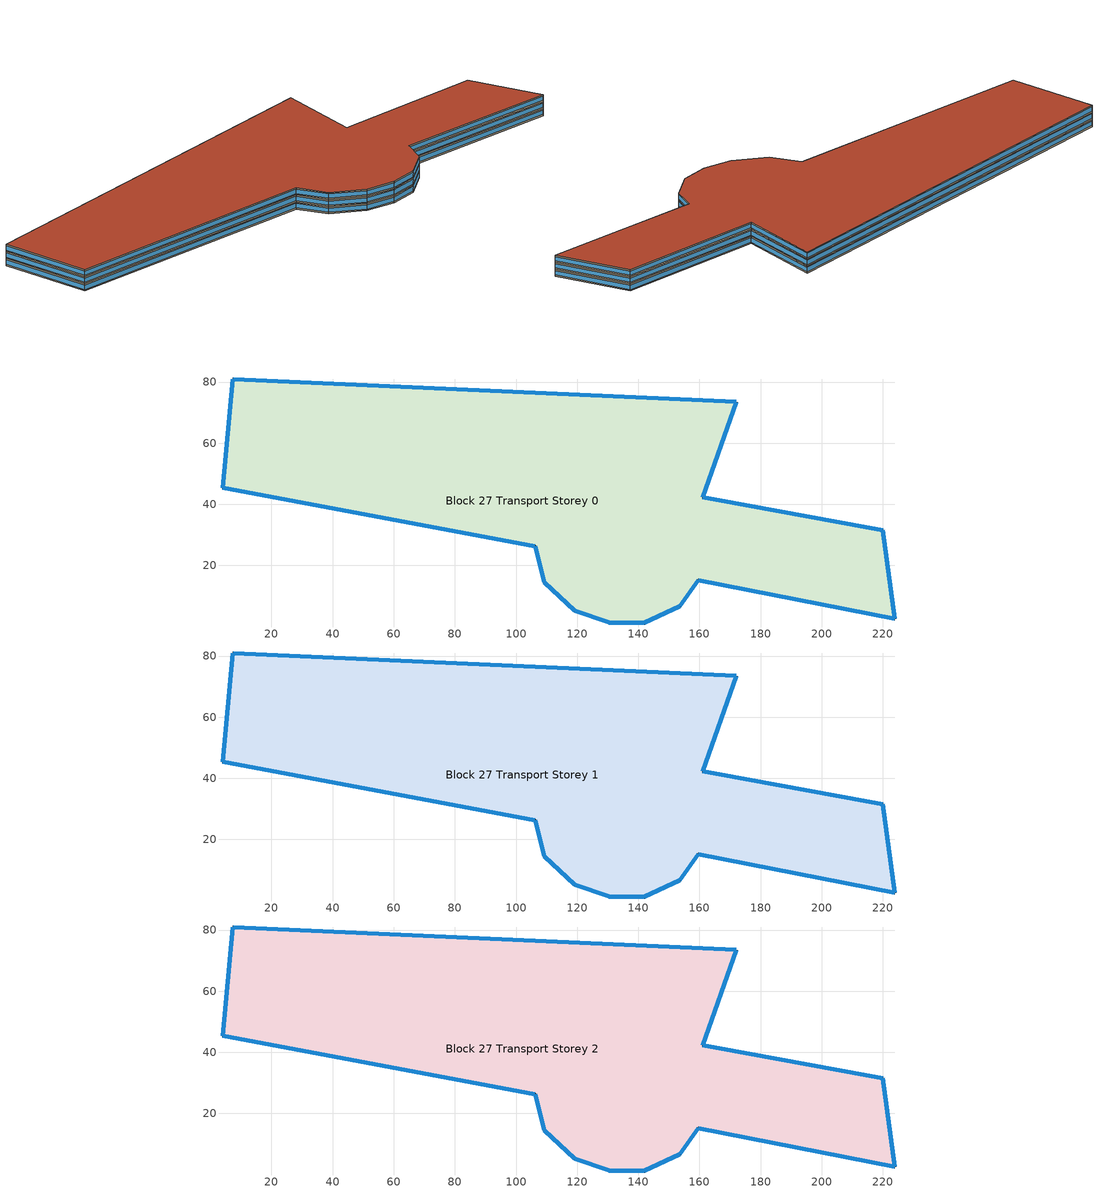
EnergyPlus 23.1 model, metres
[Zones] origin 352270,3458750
Block 27 Transport Storey 0
 floor ground (Project Floor): 220.05,31.57 223.93,2.58 159.63,15.23 153.6,6.67 141.9,1.18 130.29,1.34 119.2,5.16 109.23,14.5 106.25,26.29 4.04,45.47 7.39,81.01 172.06,73.49 161.05,42.27 z0
 wall outside (Project Wall): 4.04,45.47 106.25,26.29 109.23,14.5 119.2,5.16 130.29,1.34 141.9,1.18 153.6,6.67 159.63,15.23 223.93,2.58 220.05,31.57 161.05,42.27 172.06,73.49 7.39,81.01 4.04,45.47 z0:2.67
 window (Transport_south_window_construction): 4.09,45.46 106.2,26.3 / 109.24,14.5 119.19,5.16 / 119.2,5.16 130.28,1.35 / 130.29,1.34 141.9,1.18 / 141.91,1.18 153.6,6.67 / 159.66,15.23 223.9,2.59 z0.53:2.13
 window (Transport_west_window_construction): 106.25,26.29 109.23,14.51 / 7.39,80.99 4.04,45.49 z0.53:2.13
 window (Transport_east_window_construction): 153.6,6.68 159.62,15.23 / 223.93,2.59 220.05,31.56 / 161.06,42.28 172.06,73.47 z0.53:2.13
 window (Transport_north_window_construction): 220.02,31.58 161.08,42.26 / 171.98,73.49 7.48,81.01 z0.53:2.13
 roof outside (Project Ceiling): 223.93,2.58 220.05,31.57 161.05,42.27 172.06,73.49 7.39,81.01 4.04,45.47 106.25,26.29 109.23,14.5 119.2,5.16 130.29,1.34 141.9,1.18 153.6,6.67 159.63,15.23 z2.67
Block 27 Transport Storey 1
 floor outside (Project Floor): 220.05,31.57 223.93,2.58 159.63,15.23 153.6,6.67 141.9,1.18 130.29,1.34 119.2,5.16 109.23,14.5 106.25,26.29 4.04,45.47 7.39,81.01 172.06,73.49 161.05,42.27 z2.67
 wall outside (Project Wall): 4.04,45.47 106.25,26.29 109.23,14.5 119.2,5.16 130.29,1.34 141.9,1.18 153.6,6.67 159.63,15.23 223.93,2.58 220.05,31.57 161.05,42.27 172.06,73.49 7.39,81.01 4.04,45.47 z2.67:5.33
 window (Transport_south_window_construction): 4.09,45.46 106.2,26.3 / 109.24,14.5 119.19,5.16 / 119.2,5.16 130.28,1.35 / 130.29,1.34 141.9,1.18 / 141.91,1.18 153.6,6.67 / 159.66,15.23 223.9,2.59 z3.2:4.8
 window (Transport_west_window_construction): 106.25,26.29 109.23,14.51 / 7.39,80.99 4.04,45.49 z3.2:4.8
 window (Transport_east_window_construction): 153.6,6.68 159.62,15.23 / 223.93,2.59 220.05,31.56 / 161.06,42.28 172.06,73.47 z3.2:4.8
 window (Transport_north_window_construction): 220.02,31.58 161.08,42.26 / 171.98,73.49 7.48,81.01 z3.2:4.8
 roof outside (Project Ceiling): 223.93,2.58 220.05,31.57 161.05,42.27 172.06,73.49 7.39,81.01 4.04,45.47 106.25,26.29 109.23,14.5 119.2,5.16 130.29,1.34 141.9,1.18 153.6,6.67 159.63,15.23 z5.33
Block 27 Transport Storey 2
 floor outside (Project Floor): 220.05,31.57 223.93,2.58 159.63,15.23 153.6,6.67 141.9,1.18 130.29,1.34 119.2,5.16 109.23,14.5 106.25,26.29 4.04,45.47 7.39,81.01 172.06,73.49 161.05,42.27 z5.33
 wall outside (Project Wall): 4.04,45.47 106.25,26.29 109.23,14.5 119.2,5.16 130.29,1.34 141.9,1.18 153.6,6.67 159.63,15.23 223.93,2.58 220.05,31.57 161.05,42.27 172.06,73.49 7.39,81.01 4.04,45.47 z5.33:8
 window (Transport_south_window_construction): 4.09,45.46 106.2,26.3 / 109.24,14.5 119.19,5.16 / 119.2,5.16 130.28,1.35 / 130.29,1.34 141.9,1.18 / 141.91,1.18 153.6,6.67 / 159.66,15.23 223.9,2.59 z5.87:7.47
 window (Transport_west_window_construction): 106.25,26.29 109.23,14.51 / 7.39,80.99 4.04,45.49 z5.87:7.47
 window (Transport_east_window_construction): 153.6,6.68 159.62,15.23 / 223.93,2.59 220.05,31.56 / 161.06,42.28 172.06,73.47 z5.87:7.47
 window (Transport_north_window_construction): 220.02,31.58 161.08,42.26 / 171.98,73.49 7.48,81.01 z5.87:7.47
 roof outside (Project Flat Roof): 223.93,2.58 220.05,31.57 161.05,42.27 172.06,73.49 7.39,81.01 4.04,45.47 106.25,26.29 109.23,14.5 119.2,5.16 130.29,1.34 141.9,1.18 153.6,6.67 159.63,15.23 z8
[Building]
Building_1: North Axis=0; Terrain=City; Loads Convergence Tolerance Value=0.04; Temperature Convergence Tolerance Value=0.4; Solar Distribution=FullExterior; Maximum Number of Warmup Days=25; Minimum Number of Warmup Days=6
[Site:Location]
CHN Design_Conditions: Latitude=30; Longitude=114; Time Zone=8; Elevation=12
[SIZINGPERIOD:DESIGNDAY] Day of Month=21; DryBulb Temperature Range Modifier Type=DefaultMultipliers; Humidity Condition Type=Wetbulb; Barometric Pressure=101181; Rain Indicator=No; Snow Indicator=No; Daylight Saving Time Indicator=No; Sky Clearness=0; Begin Environment Reset Mode=FullResetAtBeginEnvironment
Name | Month | Day Type | Maximum DryBulb Temperature | Daily DryBulb Temperature Range | Wetbulb or DewPoint at Maximum DryBulb | Wind Speed | Wind Direction | Solar Model Indicator | ASHRAE Clear Sky Optical Depth for Beam Irradiance taub | ASHRAE Clear Sky Optical Depth for Diffuse Irradiance taud
Ann Htg 99.6% Condns DB | 1 | WinterDesignDay | -10 | 0 | -4.8 | 1 | 340 | ASHRAEClearSky | 0 | 0
Ann Clg .4% Condns DB=>MWB | 7 | SummerDesignDay | 40 | 6.6 | 27.1 | 3.5 | 220 | ASHRAETau | 0.781 | 1.413
[MATERIAL]
DefaultMaterial: Roughness=Rough; Thickness=0.1; Conductivity=0.1; Density=1000; Specific Heat=1000; Thermal Absorptance=0.9; Solar Absorptance=0.7; Visible Absorptance=0.7
[WINDOWMATERIAL:SIMPLEGLAZINGSYSTEM] UFactor=1.6; Visible Transmittance=0.6
Name | Solar Heat Gain Coefficient
Transport_east_window; Transport_south_window; Transport_west_window | 0.3
Transport_north_window | 0.35
[CONSTRUCTION]
Project Wall; Project Floor; Project Flat Roof; Project Ceiling: DefaultMaterial
Transport_east_window_construction: Transport_east_window
Transport_south_window_construction: Transport_south_window
Transport_west_window_construction: Transport_west_window
Transport_north_window_construction: Transport_north_window
[SPACE] Ceiling Height=autocalculate; Volume=autocalculate; Floor Area=autocalculate; Space Type=Transport
Name | Zone
Block 27 Transport Storey 0_space | Block 27 Transport Storey 0
Block 27 Transport Storey 1_space | Block 27 Transport Storey 1
Block 27 Transport Storey 2_space | Block 27 Transport Storey 2
[SPACELIST]
Transport: Block 27 Transport Storey 0_space, Block 27 Transport Storey 1_space, Block 27 Transport Storey 2_space
[ZONE] Type=1; Multiplier=1; Ceiling Height=autocalculate; Volume=autocalculate; Floor Area=autocalculate; Part of Total Floor Area=Yes
Block 27 Transport Storey 0; Block 27 Transport Storey 1; Block 27 Transport Storey 2
[PEOPLE]
People_for_transport: Zone or ZoneList or Space or SpaceList=Transport; Number of People Schedule=SeasonalSchedule_Schedule_transport_people; Number of People Calculation Method=People/Area; People per Floor Area=0.5; Fraction Radiant=0.3; Sensible Heat Fraction=autocalculate; Activity Level Schedule=SeasonalSchedule_Schedule_transport_activity; Carbon Dioxide Generation Rate=3.82e-08; Enable ASHRAE 55 Comfort Warnings=No; Mean Radiant Temperature Calculation Type=ZoneAveraged; Clothing Insulation Calculation Method=ClothingInsulationSchedule; Cold Stress Temperature Threshold=15.56; Heat Stress Temperature Threshold=30
[LIGHTS]
Light_for_transport: Zone or ZoneList or Space or SpaceList=Transport; Schedule=SeasonalSchedule_transport_lighting; Design Level Calculation Method=Watts/Area; Watts per Zone Floor Area=10; Return Air Fraction=0; Fraction Radiant=0.32; Fraction Visible=0.25; Fraction Replaceable=1; EndUse Subcategory=General; Return Air Fraction Calculated from Plenum Temperature=No; Return Air Fraction Function of Plenum Temperature Coefficient 1=0; Return Air Fraction Function of Plenum Temperature Coefficient 2=0
[ELECTRICEQUIPMENT]
Equipment_for_transport: Zone or ZoneList or Space or SpaceList=Transport; Schedule=SeasonalSchedule_Schedule_transport_equipment; Design Level Calculation Method=Watts/Area; Watts per Zone Floor Area=15; Fraction Latent=0; Fraction Radiant=0; Fraction Lost=0; EndUse Subcategory=Electric Equipment
[DAYLIGHTING:CONTROLS] Illuminance Setpoint at Reference Point 1=300
Name | Zone or Space | Glare Calculation Daylighting Reference Point | Daylighting Reference Point 1
Dlight_Block 27 Transport Storey 0 | Block 27 Transport Storey 0 | Rpoint_Block 27 Transport Storey 0 | Rpoint_Block 27 Transport Storey 0
Dlight_Block 27 Transport Storey 1 | Block 27 Transport Storey 1 | Rpoint_Block 27 Transport Storey 1 | Rpoint_Block 27 Transport Storey 1
Dlight_Block 27 Transport Storey 2 | Block 27 Transport Storey 2 | Rpoint_Block 27 Transport Storey 2 | Rpoint_Block 27 Transport Storey 2
[HVACTEMPLATE:THERMOSTAT]
Name | Heating Setpoint Schedule | Cooling Setpoint Schedule
Thermostat_for_office | SeasonalSchedule_office_heating | SeasonalSchedule_office_cooling
Thermostat_for_commercial | SeasonalSchedule_commerical_heating | SeasonalSchedule_commerical_cooling
Thermostat_for_residential | SeasonalSchedule_residential_heating | SeasonalSchedule_residential_cooling
Thermostat_for_school | SeasonalSchedule_school_heating | SeasonalSchedule_school_cooling
Thermostat_for_hospital | SeasonalSchedule_hospital_heating | SeasonalSchedule_hospital_cooling
Thermostat_for_industrial | SeasonalSchedule_Industrial_heating | SeasonalSchedule_Industrial_cooling
Thermostat_for_transport | SeasonalSchedule_transport_heating | SeasonalSchedule_transport_cooling
Thermostat_for_administration | SeasonalSchedule_administration_heating | SeasonalSchedule_administration_cooling
[HVACTEMPLATE:ZONE:IDEALLOADSAIRSYSTEM] Template Thermostat=Thermostat_for_transport; Maximum Heating Supply Air Temperature=50; Minimum Cooling Supply Air Temperature=13; Maximum Heating Supply Air Humidity Ratio=0.0156; Minimum Cooling Supply Air Humidity Ratio=0.0077; Heating Limit=NoLimit; Cooling Limit=NoLimit; Dehumidification Control Type=ConstantSensibleHeatRatio; Cooling Sensible Heat Ratio=0.7; Dehumidification Setpoint=60; Humidification Control Type=None; Humidification Setpoint=30; Outdoor Air Method=DetailedSpecification; Outdoor Air Flow Rate per Person=0.00944; Outdoor Air Flow Rate per Zone Floor Area=0; Outdoor Air Flow Rate per Zone=0; Design Specification Outdoor Air Object=Ventilation_for_transport; Demand Controlled Ventilation Type=None; Outdoor Air Economizer Type=NoEconomizer; Heat Recovery Type=None; Sensible Heat Recovery Effectiveness=0.7; Latent Heat Recovery Effectiveness=0.65
Block 27 Transport Storey 0; Block 27 Transport Storey 1; Block 27 Transport Storey 2
[DESIGNSPECIFICATION:OUTDOORAIR]
Ventilation_for_transport: Outdoor Air Method=Flow/Person; Outdoor Air Flow per Person=0.00833333; Outdoor Air Flow per Zone Floor Area=0; Outdoor Air Flow per Zone=0; Outdoor Air Flow Air Changes per Hour=0
[SCHEDULE:DAY:HOURLY]
Schedule_administration_heating_summer_hourly; Schedule_commerical_heating_summer_hourly; Schedule_residential_heating_summer_hourly; Schedule_school_heating_summer_hourly; Schedule_hospital_heating_summer_hourly; Schedule_Industrial_heating_summer_hourly; Schedule_transport_heating_summer_hourly; Schedule_office_heating_summer_hourly: -20, -20, -20, -20, -20, -20, -20, -20, -20, -20, -20, -20, -20, -20, -20, -20, -20, -20, -20, -20, -20, -20, -20, -20
Schedule_administration_heating_winnter_weekday_hourly: 5, 5, 5, 5, 5, 5, 12, 12, 18, 20, 20, 20, 20, 20, 20, 20, 20, 20, 18, 5, 5, 5, 5, 5
Schedule_administration_heating_winnter_holiday_hourly; Schedule_school_heating_winnter_holiday_hourly: 5, 5, 5, 5, 5, 5, 5, 5, 5, 5, 5, 5, 5, 5, 5, 5, 5, 5, 5, 5, 5, 5, 5, 5
Schedule_administration_cooling_winter_hourly; Schedule_administration_cooling_summer_holiday_hourly; Schedule_commerical_cooling_winter_hourly; Schedule_residential_cooling_winter_hourly; Schedule_school_cooling_winter_hourly; Schedule_school_cooling_summer_holiday_hourly; Schedule_hospital_cooling_winter_hourly; Schedule_Industrial_cooling_winter_hourly; Schedule_transport_cooling_winter_hourly; Schedule_office_cooling_winter_hourly: 50, 50, 50, 50, 50, 50, 50, 50, 50, 50, 50, 50, 50, 50, 50, 50, 50, 50, 50, 50, 50, 50, 50, 50
Schedule_administration_cooling_summer_weekday_hourly: 50, 50, 50, 50, 50, 50, 50, 28, 26, 26, 26, 26, 26, 26, 26, 26, 26, 26, 50, 50, 50, 50, 50, 50
Schedule_commerical_heating_winnter_weekday_hourly; Schedule_commerical_heating_winnter_holiday_hourly: 5, 5, 5, 5, 5, 5, 12, 16, 18, 18, 18, 18, 18, 18, 18, 18, 18, 18, 18, 18, 12, 5, 5, 5
Schedule_commerical_cooling_summer_weekday_hourly; Schedule_commerical_cooling_summer_holiday_hourly: 50, 50, 50, 50, 50, 50, 50, 28, 24, 24, 24, 24, 24, 24, 24, 24, 24, 24, 24, 24, 24, 28, 50, 50
Schedule_residential_heating_winnter_weekday_hourly; Schedule_residential_heating_winnter_holiday_hourly: 18, 18, 18, 18, 18, 18, 18, -20, -20, -20, -20, -20, -20, -20, -20, -20, -20, -20, -20, -20, 18, 18, 18, 18
Schedule_residential_cooling_summer_weekday_hourly; Schedule_residential_cooling_summer_holiday_hourly: 26, 26, 26, 26, 26, 26, 26, 50, 50, 50, 50, 50, 50, 50, 50, 50, 50, 50, 50, 50, 26, 26, 26, 26
Schedule_school_heating_winnter_weekday_hourly: 5, 5, 5, 5, 5, 12, 18, 20, 20, 20, 20, 20, 20, 20, 20, 20, 20, 20, 18, 12, 5, 5, 5, 5
Schedule_school_cooling_summer_weekday_hourly: 50, 50, 50, 50, 50, 50, 28, 26, 26, 26, 26, 26, 26, 26, 26, 26, 26, 26, 50, 50, 50, 50, 50, 50
Schedule_hospital_heating_winnter_weekday_hourly; Schedule_hospital_heating_winnter_holiday_hourly: 22, 22, 22, 22, 22, 22, 22, 22, 22, 22, 22, 22, 22, 22, 22, 22, 22, 22, 22, 22, 22, 22, 22, 22
Schedule_hospital_cooling_summer_weekday_hourly; Schedule_hospital_cooling_summer_holiday_hourly: 26, 26, 26, 26, 26, 26, 26, 26, 26, 26, 26, 26, 26, 26, 26, 26, 26, 26, 26, 26, 26, 26, 26, 26
Schedule_Industrial_heating_winnter_weekday_hourly; Schedule_Industrial_heating_winnter_holiday_hourly: -20, -20, -20, -20, -20, -20, 18, 18, 18, 18, 18, 18, 18, 18, 18, 18, 18, 18, 18, -20, -20, -20, -20, -20
Schedule_Industrial_cooling_summer_weekday_hourly; Schedule_Industrial_cooling_summer_holiday_hourly: 50, 50, 50, 50, 50, 50, 50, 28, 28, 28, 28, 28, 28, 28, 28, 28, 28, 28, 28, 50, 50, 50, 50, 50
Schedule_transport_heating_winnter_weekday_hourly; Schedule_transport_heating_winnter_holiday_hourly: 18, 18, 18, 18, 18, 18, 20, 20, 20, 20, 20, 20, 20, 20, 20, 20, 20, 20, 20, 20, 20, 20, 18, 18
Schedule_transport_cooling_summer_weekday_hourly; Schedule_transport_cooling_summer_holiday_hourly: 26, 26, 26, 26, 26, 26, 26, 24, 24, 24, 25, 24, 24, 24, 24, 24, 24, 24, 24, 24, 24, 24, 26, 28
Schedule_transport_lighting_weekday_hourly; Schedule_transport_lighting_holiday_hourly; Schedule_transport_equipment_holiday_hourly: 1, 1, 1, 1, 1, 1, 1, 1, 1, 1, 1, 1, 1, 1, 1, 1, 1, 1, 1, 1, 1, 1, 1, 1
Schedule_transport_equipment_weekday_hourly: 0.8, 0.8, 0.8, 0.8, 0.8, 0.8, 1, 1, 1, 1, 1, 1, 1, 1, 1, 1, 1, 1, 1, 1, 1, 1, 0.8, 0.8
Schedule_transport_people_weekday_hourly: 0.2, 0.2, 0.2, 0.2, 0.2, 0.2, 0.8, 1, 1, 1, 0.8, 0.5, 0.8, 0.5, 0.8, 0.5, 0.5, 1, 1, 1, 0.8, 0.8, 0.6, 0.2
Schedule_transport_people_holiday_hourly: 0.6, 0.6, 0.6, 0.6, 0.6, 0.7, 0.8, 1, 1, 1, 1, 1, 1, 1, 1, 1, 1, 1, 1, 1, 1, 1, 0.6, 0.6
Schedule_transport_activity_weekday_hourly; Schedule_transport_activity_holiday_hourly: 207, 207, 207, 207, 207, 207, 207, 207, 207, 207, 207, 207, 207, 207, 207, 207, 207, 207, 207, 207, 207, 207, 207, 207
Schedule_office_heating_winnter_weekday_hourly: 5, 5, 5, 5, 5, 5, 12, 18, 20, 20, 20, 20, 20, 20, 20, 20, 20, 20, 20, 18, 12, 5, 5, 5
Schedule_office_heating_winnter_holiday_hourly: 5, 5, 5, 5, 5, 5, 5, 5, 5, 16, 16, 16, 16, 16, 16, 16, 16, 5, 5, 5, 5, 5, 5, 5
Schedule_office_cooling_summer_weekday_hourly: 50, 50, 50, 50, 50, 50, 28, 26, 26, 26, 26, 26, 26, 26, 26, 26, 26, 26, 26, 26, 50, 50, 50, 50
Schedule_office_cooling_summer_holiday_hourly: 50, 50, 50, 50, 50, 50, 50, 50, 50, 50, 50, 26, 26, 26, 26, 26, 26, 50, 50, 50, 50, 50, 50, 50
[SCHEDULE:WEEK:DAILY]
Schedule_office_heating_summer_weekly: Schedule_office_heating_summer_hourly, Schedule_office_heating_summer_hourly, Schedule_office_heating_summer_hourly, Schedule_office_heating_summer_hourly, Schedule_office_heating_summer_hourly, Schedule_office_heating_summer_hourly, Schedule_office_heating_summer_hourly, Schedule_office_heating_summer_hourly, Schedule_office_heating_summer_hourly, Schedule_office_heating_summer_hourly, Schedule_office_heating_summer_hourly, Schedule_office_heating_summer_hourly
Schedule_office_heating_winnter_weekly: Schedule_office_heating_winnter_holiday_hourly, Schedule_office_heating_winnter_weekday_hourly, Schedule_office_heating_winnter_weekday_hourly, Schedule_office_heating_winnter_weekday_hourly, Schedule_office_heating_winnter_weekday_hourly, Schedule_office_heating_winnter_weekday_hourly, Schedule_office_heating_winnter_holiday_hourly, Schedule_office_heating_winnter_holiday_hourly, Schedule_office_heating_winnter_weekday_hourly, Schedule_office_heating_winnter_weekday_hourly, Schedule_office_heating_winnter_holiday_hourly, Schedule_office_heating_winnter_holiday_hourly
Schedule_office_cooling_winnter_weekly: Schedule_office_cooling_winter_hourly, Schedule_office_cooling_winter_hourly, Schedule_office_cooling_winter_hourly, Schedule_office_cooling_winter_hourly, Schedule_office_cooling_winter_hourly, Schedule_office_cooling_winter_hourly, Schedule_office_cooling_winter_hourly, Schedule_office_cooling_winter_hourly, Schedule_office_cooling_winter_hourly, Schedule_office_cooling_winter_hourly, Schedule_office_cooling_winter_hourly, Schedule_office_cooling_winter_hourly
Schedule_office_cooling_summer_weekly: Schedule_office_cooling_summer_holiday_hourly, Schedule_office_cooling_summer_weekday_hourly, Schedule_office_cooling_summer_weekday_hourly, Schedule_office_cooling_summer_weekday_hourly, Schedule_office_cooling_summer_weekday_hourly, Schedule_office_cooling_summer_weekday_hourly, Schedule_office_cooling_summer_holiday_hourly, Schedule_office_cooling_summer_holiday_hourly, Schedule_office_cooling_summer_weekday_hourly, Schedule_office_cooling_summer_weekday_hourly, Schedule_office_cooling_summer_holiday_hourly, Schedule_office_cooling_summer_holiday_hourly
Schedule_commerical_heating_summer_weekly: Schedule_commerical_heating_summer_hourly, Schedule_commerical_heating_summer_hourly, Schedule_commerical_heating_summer_hourly, Schedule_commerical_heating_summer_hourly, Schedule_commerical_heating_summer_hourly, Schedule_commerical_heating_summer_hourly, Schedule_commerical_heating_summer_hourly, Schedule_commerical_heating_summer_hourly, Schedule_commerical_heating_summer_hourly, Schedule_commerical_heating_summer_hourly, Schedule_commerical_heating_summer_hourly, Schedule_commerical_heating_summer_hourly
Schedule_commerical_heating_winnter_weekly: Schedule_commerical_heating_winnter_holiday_hourly, Schedule_commerical_heating_winnter_weekday_hourly, Schedule_commerical_heating_winnter_weekday_hourly, Schedule_commerical_heating_winnter_weekday_hourly, Schedule_commerical_heating_winnter_weekday_hourly, Schedule_commerical_heating_winnter_weekday_hourly, Schedule_commerical_heating_winnter_holiday_hourly, Schedule_commerical_heating_winnter_holiday_hourly, Schedule_commerical_heating_winnter_weekday_hourly, Schedule_commerical_heating_winnter_weekday_hourly, Schedule_commerical_heating_winnter_holiday_hourly, Schedule_commerical_heating_winnter_holiday_hourly
Schedule_commerical_cooling_winnter_weekly: Schedule_commerical_cooling_winter_hourly, Schedule_commerical_cooling_winter_hourly, Schedule_commerical_cooling_winter_hourly, Schedule_commerical_cooling_winter_hourly, Schedule_commerical_cooling_winter_hourly, Schedule_commerical_cooling_winter_hourly, Schedule_commerical_cooling_winter_hourly, Schedule_commerical_cooling_winter_hourly, Schedule_commerical_cooling_winter_hourly, Schedule_commerical_cooling_winter_hourly, Schedule_commerical_cooling_winter_hourly, Schedule_commerical_cooling_winter_hourly
Schedule_commerical_cooling_summer_weekly: Schedule_commerical_cooling_summer_holiday_hourly, Schedule_commerical_cooling_summer_weekday_hourly, Schedule_commerical_cooling_summer_weekday_hourly, Schedule_commerical_cooling_summer_weekday_hourly, Schedule_commerical_cooling_summer_weekday_hourly, Schedule_commerical_cooling_summer_weekday_hourly, Schedule_commerical_cooling_summer_holiday_hourly, Schedule_commerical_cooling_summer_holiday_hourly, Schedule_commerical_cooling_summer_weekday_hourly, Schedule_commerical_cooling_summer_weekday_hourly, Schedule_commerical_cooling_summer_holiday_hourly, Schedule_commerical_cooling_summer_holiday_hourly
Schedule_residential_heating_summer_weekly: Schedule_residential_heating_summer_hourly, Schedule_residential_heating_summer_hourly, Schedule_residential_heating_summer_hourly, Schedule_residential_heating_summer_hourly, Schedule_residential_heating_summer_hourly, Schedule_residential_heating_summer_hourly, Schedule_residential_heating_summer_hourly, Schedule_residential_heating_summer_hourly, Schedule_residential_heating_summer_hourly, Schedule_residential_heating_summer_hourly, Schedule_residential_heating_summer_hourly, Schedule_residential_heating_summer_hourly
Schedule_residential_heating_winnter_weekly: Schedule_residential_heating_winnter_holiday_hourly, Schedule_residential_heating_winnter_weekday_hourly, Schedule_residential_heating_winnter_weekday_hourly, Schedule_residential_heating_winnter_weekday_hourly, Schedule_residential_heating_winnter_weekday_hourly, Schedule_residential_heating_winnter_weekday_hourly, Schedule_residential_heating_winnter_holiday_hourly, Schedule_residential_heating_winnter_holiday_hourly, Schedule_residential_heating_winnter_weekday_hourly, Schedule_residential_heating_winnter_weekday_hourly, Schedule_residential_heating_winnter_holiday_hourly, Schedule_residential_heating_winnter_holiday_hourly
Schedule_residential_cooling_winnter_weekly: Schedule_residential_cooling_winter_hourly, Schedule_residential_cooling_winter_hourly, Schedule_residential_cooling_winter_hourly, Schedule_residential_cooling_winter_hourly, Schedule_residential_cooling_winter_hourly, Schedule_residential_cooling_winter_hourly, Schedule_residential_cooling_winter_hourly, Schedule_residential_cooling_winter_hourly, Schedule_residential_cooling_winter_hourly, Schedule_residential_cooling_winter_hourly, Schedule_residential_cooling_winter_hourly, Schedule_residential_cooling_winter_hourly
Schedule_residential_cooling_summer_weekly: Schedule_residential_cooling_summer_holiday_hourly, Schedule_residential_cooling_summer_weekday_hourly, Schedule_residential_cooling_summer_weekday_hourly, Schedule_residential_cooling_summer_weekday_hourly, Schedule_residential_cooling_summer_weekday_hourly, Schedule_residential_cooling_summer_weekday_hourly, Schedule_residential_cooling_summer_holiday_hourly, Schedule_residential_cooling_summer_holiday_hourly, Schedule_residential_cooling_summer_weekday_hourly, Schedule_residential_cooling_summer_weekday_hourly, Schedule_residential_cooling_summer_holiday_hourly, Schedule_residential_cooling_summer_holiday_hourly
Schedule_school_heating_summer_weekly: Schedule_school_heating_summer_hourly, Schedule_school_heating_summer_hourly, Schedule_school_heating_summer_hourly, Schedule_school_heating_summer_hourly, Schedule_school_heating_summer_hourly, Schedule_school_heating_summer_hourly, Schedule_school_heating_summer_hourly, Schedule_school_heating_summer_hourly, Schedule_school_heating_summer_hourly, Schedule_school_heating_summer_hourly, Schedule_school_heating_summer_hourly, Schedule_school_heating_summer_hourly
Schedule_school_heating_winnter_weekly: Schedule_school_heating_winnter_holiday_hourly, Schedule_school_heating_winnter_weekday_hourly, Schedule_school_heating_winnter_weekday_hourly, Schedule_school_heating_winnter_weekday_hourly, Schedule_school_heating_winnter_weekday_hourly, Schedule_school_heating_winnter_weekday_hourly, Schedule_school_heating_winnter_holiday_hourly, Schedule_school_heating_winnter_holiday_hourly, Schedule_school_heating_winnter_weekday_hourly, Schedule_school_heating_winnter_weekday_hourly, Schedule_school_heating_winnter_holiday_hourly, Schedule_school_heating_winnter_holiday_hourly
Schedule_school_cooling_winnter_weekly: Schedule_school_cooling_winter_hourly, Schedule_school_cooling_winter_hourly, Schedule_school_cooling_winter_hourly, Schedule_school_cooling_winter_hourly, Schedule_school_cooling_winter_hourly, Schedule_school_cooling_winter_hourly, Schedule_school_cooling_winter_hourly, Schedule_school_cooling_winter_hourly, Schedule_school_cooling_winter_hourly, Schedule_school_cooling_winter_hourly, Schedule_school_cooling_winter_hourly, Schedule_school_cooling_winter_hourly
Schedule_school_cooling_summer_weekly: Schedule_school_cooling_summer_holiday_hourly, Schedule_school_cooling_summer_weekday_hourly, Schedule_school_cooling_summer_weekday_hourly, Schedule_school_cooling_summer_weekday_hourly, Schedule_school_cooling_summer_weekday_hourly, Schedule_school_cooling_summer_weekday_hourly, Schedule_school_cooling_summer_holiday_hourly, Schedule_school_cooling_summer_holiday_hourly, Schedule_school_cooling_summer_weekday_hourly, Schedule_school_cooling_summer_weekday_hourly, Schedule_school_cooling_summer_holiday_hourly, Schedule_school_cooling_summer_holiday_hourly
Schedule_hospital_heating_summer_weekly: Schedule_hospital_heating_summer_hourly, Schedule_hospital_heating_summer_hourly, Schedule_hospital_heating_summer_hourly, Schedule_hospital_heating_summer_hourly, Schedule_hospital_heating_summer_hourly, Schedule_hospital_heating_summer_hourly, Schedule_hospital_heating_summer_hourly, Schedule_hospital_heating_summer_hourly, Schedule_hospital_heating_summer_hourly, Schedule_hospital_heating_summer_hourly, Schedule_hospital_heating_summer_hourly, Schedule_hospital_heating_summer_hourly
Schedule_hospital_heating_winnter_weekly: Schedule_hospital_heating_winnter_holiday_hourly, Schedule_hospital_heating_winnter_weekday_hourly, Schedule_hospital_heating_winnter_weekday_hourly, Schedule_hospital_heating_winnter_weekday_hourly, Schedule_hospital_heating_winnter_weekday_hourly, Schedule_hospital_heating_winnter_weekday_hourly, Schedule_hospital_heating_winnter_holiday_hourly, Schedule_hospital_heating_winnter_holiday_hourly, Schedule_hospital_heating_winnter_weekday_hourly, Schedule_hospital_heating_winnter_weekday_hourly, Schedule_hospital_heating_winnter_holiday_hourly, Schedule_hospital_heating_winnter_holiday_hourly
Schedule_hospital_cooling_winnter_weekly: Schedule_hospital_cooling_winter_hourly, Schedule_hospital_cooling_winter_hourly, Schedule_hospital_cooling_winter_hourly, Schedule_hospital_cooling_winter_hourly, Schedule_hospital_cooling_winter_hourly, Schedule_hospital_cooling_winter_hourly, Schedule_hospital_cooling_winter_hourly, Schedule_hospital_cooling_winter_hourly, Schedule_hospital_cooling_winter_hourly, Schedule_hospital_cooling_winter_hourly, Schedule_hospital_cooling_winter_hourly, Schedule_hospital_cooling_winter_hourly
Schedule_hospital_cooling_summer_weekly: Schedule_hospital_cooling_summer_holiday_hourly, Schedule_hospital_cooling_summer_weekday_hourly, Schedule_hospital_cooling_summer_weekday_hourly, Schedule_hospital_cooling_summer_weekday_hourly, Schedule_hospital_cooling_summer_weekday_hourly, Schedule_hospital_cooling_summer_weekday_hourly, Schedule_hospital_cooling_summer_holiday_hourly, Schedule_hospital_cooling_summer_holiday_hourly, Schedule_hospital_cooling_summer_weekday_hourly, Schedule_hospital_cooling_summer_weekday_hourly, Schedule_hospital_cooling_summer_holiday_hourly, Schedule_hospital_cooling_summer_holiday_hourly
Schedule_Industrial_heating_summer_weekly: Schedule_Industrial_heating_summer_hourly, Schedule_Industrial_heating_summer_hourly, Schedule_Industrial_heating_summer_hourly, Schedule_Industrial_heating_summer_hourly, Schedule_Industrial_heating_summer_hourly, Schedule_Industrial_heating_summer_hourly, Schedule_Industrial_heating_summer_hourly, Schedule_Industrial_heating_summer_hourly, Schedule_Industrial_heating_summer_hourly, Schedule_Industrial_heating_summer_hourly, Schedule_Industrial_heating_summer_hourly, Schedule_Industrial_heating_summer_hourly
Schedule_Industrial_heating_winnter_weekly: Schedule_Industrial_heating_winnter_holiday_hourly, Schedule_Industrial_heating_winnter_weekday_hourly, Schedule_Industrial_heating_winnter_weekday_hourly, Schedule_Industrial_heating_winnter_weekday_hourly, Schedule_Industrial_heating_winnter_weekday_hourly, Schedule_Industrial_heating_winnter_weekday_hourly, Schedule_Industrial_heating_winnter_holiday_hourly, Schedule_Industrial_heating_winnter_holiday_hourly, Schedule_Industrial_heating_winnter_weekday_hourly, Schedule_Industrial_heating_winnter_weekday_hourly, Schedule_Industrial_heating_winnter_holiday_hourly, Schedule_Industrial_heating_winnter_holiday_hourly
Schedule_Industrial_cooling_winnter_weekly: Schedule_Industrial_cooling_winter_hourly, Schedule_Industrial_cooling_winter_hourly, Schedule_Industrial_cooling_winter_hourly, Schedule_Industrial_cooling_winter_hourly, Schedule_Industrial_cooling_winter_hourly, Schedule_Industrial_cooling_winter_hourly, Schedule_Industrial_cooling_winter_hourly, Schedule_Industrial_cooling_winter_hourly, Schedule_Industrial_cooling_winter_hourly, Schedule_Industrial_cooling_winter_hourly, Schedule_Industrial_cooling_winter_hourly, Schedule_Industrial_cooling_winter_hourly
Schedule_Industrial_cooling_summer_weekly: Schedule_Industrial_cooling_summer_holiday_hourly, Schedule_Industrial_cooling_summer_weekday_hourly, Schedule_Industrial_cooling_summer_weekday_hourly, Schedule_Industrial_cooling_summer_weekday_hourly, Schedule_Industrial_cooling_summer_weekday_hourly, Schedule_Industrial_cooling_summer_weekday_hourly, Schedule_Industrial_cooling_summer_holiday_hourly, Schedule_Industrial_cooling_summer_holiday_hourly, Schedule_Industrial_cooling_summer_weekday_hourly, Schedule_Industrial_cooling_summer_weekday_hourly, Schedule_Industrial_cooling_summer_holiday_hourly, Schedule_Industrial_cooling_summer_holiday_hourly
Schedule_administration_heating_summer_weekly: Schedule_administration_heating_summer_hourly, Schedule_administration_heating_summer_hourly, Schedule_administration_heating_summer_hourly, Schedule_administration_heating_summer_hourly, Schedule_administration_heating_summer_hourly, Schedule_administration_heating_summer_hourly, Schedule_administration_heating_summer_hourly, Schedule_administration_heating_summer_hourly, Schedule_administration_heating_summer_hourly, Schedule_administration_heating_summer_hourly, Schedule_administration_heating_summer_hourly, Schedule_administration_heating_summer_hourly
Schedule_administration_heating_winnter_weekly: Schedule_administration_heating_winnter_holiday_hourly, Schedule_administration_heating_winnter_weekday_hourly, Schedule_administration_heating_winnter_weekday_hourly, Schedule_administration_heating_winnter_weekday_hourly, Schedule_administration_heating_winnter_weekday_hourly, Schedule_administration_heating_winnter_weekday_hourly, Schedule_administration_heating_winnter_holiday_hourly, Schedule_administration_heating_winnter_holiday_hourly, Schedule_administration_heating_winnter_weekday_hourly, Schedule_administration_heating_winnter_weekday_hourly, Schedule_administration_heating_winnter_holiday_hourly, Schedule_administration_heating_winnter_holiday_hourly
Schedule_administration_cooling_winnter_weekly: Schedule_administration_cooling_winter_hourly, Schedule_administration_cooling_winter_hourly, Schedule_administration_cooling_winter_hourly, Schedule_administration_cooling_winter_hourly, Schedule_administration_cooling_winter_hourly, Schedule_administration_cooling_winter_hourly, Schedule_administration_cooling_winter_hourly, Schedule_administration_cooling_winter_hourly, Schedule_administration_cooling_winter_hourly, Schedule_administration_cooling_winter_hourly, Schedule_administration_cooling_winter_hourly, Schedule_administration_cooling_winter_hourly
Schedule_administration_cooling_summer_weekly: Schedule_administration_cooling_summer_holiday_hourly, Schedule_administration_cooling_summer_weekday_hourly, Schedule_administration_cooling_summer_weekday_hourly, Schedule_administration_cooling_summer_weekday_hourly, Schedule_administration_cooling_summer_weekday_hourly, Schedule_administration_cooling_summer_weekday_hourly, Schedule_administration_cooling_summer_holiday_hourly, Schedule_administration_cooling_summer_holiday_hourly, Schedule_administration_cooling_summer_weekday_hourly, Schedule_administration_cooling_summer_weekday_hourly, Schedule_administration_cooling_summer_holiday_hourly, Schedule_administration_cooling_summer_holiday_hourly
Schedule_transport_heating_summer_weekly: Schedule_transport_heating_summer_hourly, Schedule_transport_heating_summer_hourly, Schedule_transport_heating_summer_hourly, Schedule_transport_heating_summer_hourly, Schedule_transport_heating_summer_hourly, Schedule_transport_heating_summer_hourly, Schedule_transport_heating_summer_hourly, Schedule_transport_heating_summer_hourly, Schedule_transport_heating_summer_hourly, Schedule_transport_heating_summer_hourly, Schedule_transport_heating_summer_hourly, Schedule_transport_heating_summer_hourly
Schedule_transport_heating_winnter_weekly: Schedule_transport_heating_winnter_holiday_hourly, Schedule_transport_heating_winnter_weekday_hourly, Schedule_transport_heating_winnter_weekday_hourly, Schedule_transport_heating_winnter_weekday_hourly, Schedule_transport_heating_winnter_weekday_hourly, Schedule_transport_heating_winnter_weekday_hourly, Schedule_transport_heating_winnter_holiday_hourly, Schedule_transport_heating_winnter_holiday_hourly, Schedule_transport_heating_winnter_weekday_hourly, Schedule_transport_heating_winnter_weekday_hourly, Schedule_transport_heating_winnter_holiday_hourly, Schedule_transport_heating_winnter_holiday_hourly
Schedule_transport_cooling_winnter_weekly: Schedule_transport_cooling_winter_hourly, Schedule_transport_cooling_winter_hourly, Schedule_transport_cooling_winter_hourly, Schedule_transport_cooling_winter_hourly, Schedule_transport_cooling_winter_hourly, Schedule_transport_cooling_winter_hourly, Schedule_transport_cooling_winter_hourly, Schedule_transport_cooling_winter_hourly, Schedule_transport_cooling_winter_hourly, Schedule_transport_cooling_winter_hourly, Schedule_transport_cooling_winter_hourly, Schedule_transport_cooling_winter_hourly
Schedule_transport_cooling_summer_weekly: Schedule_transport_cooling_summer_holiday_hourly, Schedule_transport_cooling_summer_weekday_hourly, Schedule_transport_cooling_summer_weekday_hourly, Schedule_transport_cooling_summer_weekday_hourly, Schedule_transport_cooling_summer_weekday_hourly, Schedule_transport_cooling_summer_weekday_hourly, Schedule_transport_cooling_summer_holiday_hourly, Schedule_transport_cooling_summer_holiday_hourly, Schedule_transport_cooling_summer_weekday_hourly, Schedule_transport_cooling_summer_weekday_hourly, Schedule_transport_cooling_summer_holiday_hourly, Schedule_transport_cooling_summer_holiday_hourly
Schedule_transport_lighting_weekly: Schedule_transport_lighting_holiday_hourly, Schedule_transport_lighting_weekday_hourly, Schedule_transport_lighting_weekday_hourly, Schedule_transport_lighting_weekday_hourly, Schedule_transport_lighting_weekday_hourly, Schedule_transport_lighting_weekday_hourly, Schedule_transport_lighting_holiday_hourly, Schedule_transport_lighting_holiday_hourly, Schedule_transport_lighting_weekday_hourly, Schedule_transport_lighting_weekday_hourly, Schedule_transport_lighting_holiday_hourly, Schedule_transport_lighting_holiday_hourly
Schedule_transport_equipment_weekly: Schedule_transport_equipment_holiday_hourly, Schedule_transport_equipment_weekday_hourly, Schedule_transport_equipment_weekday_hourly, Schedule_transport_equipment_weekday_hourly, Schedule_transport_equipment_weekday_hourly, Schedule_transport_equipment_weekday_hourly, Schedule_transport_equipment_holiday_hourly, Schedule_transport_equipment_holiday_hourly, Schedule_transport_equipment_weekday_hourly, Schedule_transport_equipment_weekday_hourly, Schedule_transport_equipment_holiday_hourly, Schedule_transport_equipment_holiday_hourly
Schedule_transport_people_weekly: Schedule_transport_people_holiday_hourly, Schedule_transport_people_weekday_hourly, Schedule_transport_people_weekday_hourly, Schedule_transport_people_weekday_hourly, Schedule_transport_people_weekday_hourly, Schedule_transport_people_weekday_hourly, Schedule_transport_people_holiday_hourly, Schedule_transport_people_holiday_hourly, Schedule_transport_people_weekday_hourly, Schedule_transport_people_weekday_hourly, Schedule_transport_people_holiday_hourly, Schedule_transport_people_holiday_hourly
Schedule_transport_activity_weekly: Schedule_transport_activity_holiday_hourly, Schedule_transport_activity_weekday_hourly, Schedule_transport_activity_weekday_hourly, Schedule_transport_activity_weekday_hourly, Schedule_transport_activity_weekday_hourly, Schedule_transport_activity_weekday_hourly, Schedule_transport_activity_holiday_hourly, Schedule_transport_activity_holiday_hourly, Schedule_transport_activity_weekday_hourly, Schedule_transport_activity_weekday_hourly, Schedule_transport_activity_holiday_hourly, Schedule_transport_activity_holiday_hourly
[SCHEDULE:YEAR]
SeasonalSchedule_office_heating: Schedule_office_heating_winnter_weekly, 1, 1, 3, 31, Schedule_office_heating_summer_weekly, 4, 1, 11, 30, Schedule_office_heating_winnter_weekly, 12, 1, 12, 31
SeasonalSchedule_office_cooling: Schedule_office_cooling_winnter_weekly, 1, 1, 5, 31, Schedule_office_cooling_summer_weekly, 6, 1, 9, 30, Schedule_office_cooling_winnter_weekly, 10, 1, 12, 31
SeasonalSchedule_commerical_heating: Schedule_commerical_heating_winnter_weekly, 1, 1, 3, 31, Schedule_commerical_heating_summer_weekly, 4, 1, 11, 30, Schedule_commerical_heating_winnter_weekly, 12, 1, 12, 31
SeasonalSchedule_commerical_cooling: Schedule_commerical_cooling_winnter_weekly, 1, 1, 5, 31, Schedule_commerical_cooling_summer_weekly, 6, 1, 9, 30, Schedule_commerical_cooling_winnter_weekly, 10, 1, 12, 31
SeasonalSchedule_residential_heating: Schedule_residential_heating_winnter_weekly, 1, 1, 3, 31, Schedule_residential_heating_summer_weekly, 4, 1, 11, 30, Schedule_residential_heating_winnter_weekly, 12, 1, 12, 31
SeasonalSchedule_residential_cooling: Schedule_residential_cooling_winnter_weekly, 1, 1, 5, 31, Schedule_residential_cooling_summer_weekly, 6, 1, 9, 30, Schedule_residential_cooling_winnter_weekly, 10, 1, 12, 31
SeasonalSchedule_school_heating: Schedule_school_heating_winnter_weekly, 1, 1, 3, 31, Schedule_school_heating_summer_weekly, 4, 1, 11, 30, Schedule_school_heating_winnter_weekly, 12, 1, 12, 31
SeasonalSchedule_school_cooling: Schedule_school_cooling_winnter_weekly, 1, 1, 5, 31, Schedule_school_cooling_summer_weekly, 6, 1, 9, 30, Schedule_school_cooling_winnter_weekly, 10, 1, 12, 31
SeasonalSchedule_hospital_heating: Schedule_hospital_heating_winnter_weekly, 1, 1, 3, 31, Schedule_hospital_heating_summer_weekly, 4, 1, 11, 30, Schedule_hospital_heating_winnter_weekly, 12, 1, 12, 31
SeasonalSchedule_hospital_cooling: Schedule_hospital_cooling_winnter_weekly, 1, 1, 5, 31, Schedule_hospital_cooling_summer_weekly, 6, 1, 9, 30, Schedule_hospital_cooling_winnter_weekly, 10, 1, 12, 31
SeasonalSchedule_Industrial_heating: Schedule_Industrial_heating_winnter_weekly, 1, 1, 3, 31, Schedule_Industrial_heating_summer_weekly, 4, 1, 11, 30, Schedule_Industrial_heating_winnter_weekly, 12, 1, 12, 31
SeasonalSchedule_Industrial_cooling: Schedule_Industrial_cooling_winnter_weekly, 1, 1, 5, 31, Schedule_Industrial_cooling_summer_weekly, 6, 1, 9, 30, Schedule_Industrial_cooling_winnter_weekly, 10, 1, 12, 31
SeasonalSchedule_transport_heating: Schedule_transport_heating_winnter_weekly, 1, 1, 3, 31, Schedule_transport_heating_summer_weekly, 4, 1, 11, 30, Schedule_transport_heating_winnter_weekly, 12, 1, 12, 31
SeasonalSchedule_transport_cooling: Schedule_transport_cooling_winnter_weekly, 1, 1, 5, 31, Schedule_transport_cooling_summer_weekly, 6, 1, 9, 30, Schedule_transport_cooling_winnter_weekly, 10, 1, 12, 31
SeasonalSchedule_transport_lighting: Schedule_transport_lighting_weekly, 1, 1, 12, 31
SeasonalSchedule_Schedule_transport_equipment: Schedule_transport_equipment_weekly, 1, 1, 12, 31
SeasonalSchedule_Schedule_transport_people: Schedule_transport_people_weekly, 1, 1, 12, 31
SeasonalSchedule_Schedule_transport_activity: Schedule_transport_activity_weekly, 1, 1, 12, 31
SeasonalSchedule_administration_heating: Schedule_administration_heating_winnter_weekly, 1, 1, 3, 31, Schedule_administration_heating_summer_weekly, 4, 1, 11, 30, Schedule_administration_heating_winnter_weekly, 12, 1, 12, 31
SeasonalSchedule_administration_cooling: Schedule_administration_cooling_winnter_weekly, 1, 1, 5, 31, Schedule_administration_cooling_summer_weekly, 6, 1, 9, 30, Schedule_administration_cooling_winnter_weekly, 10, 1, 12, 31
